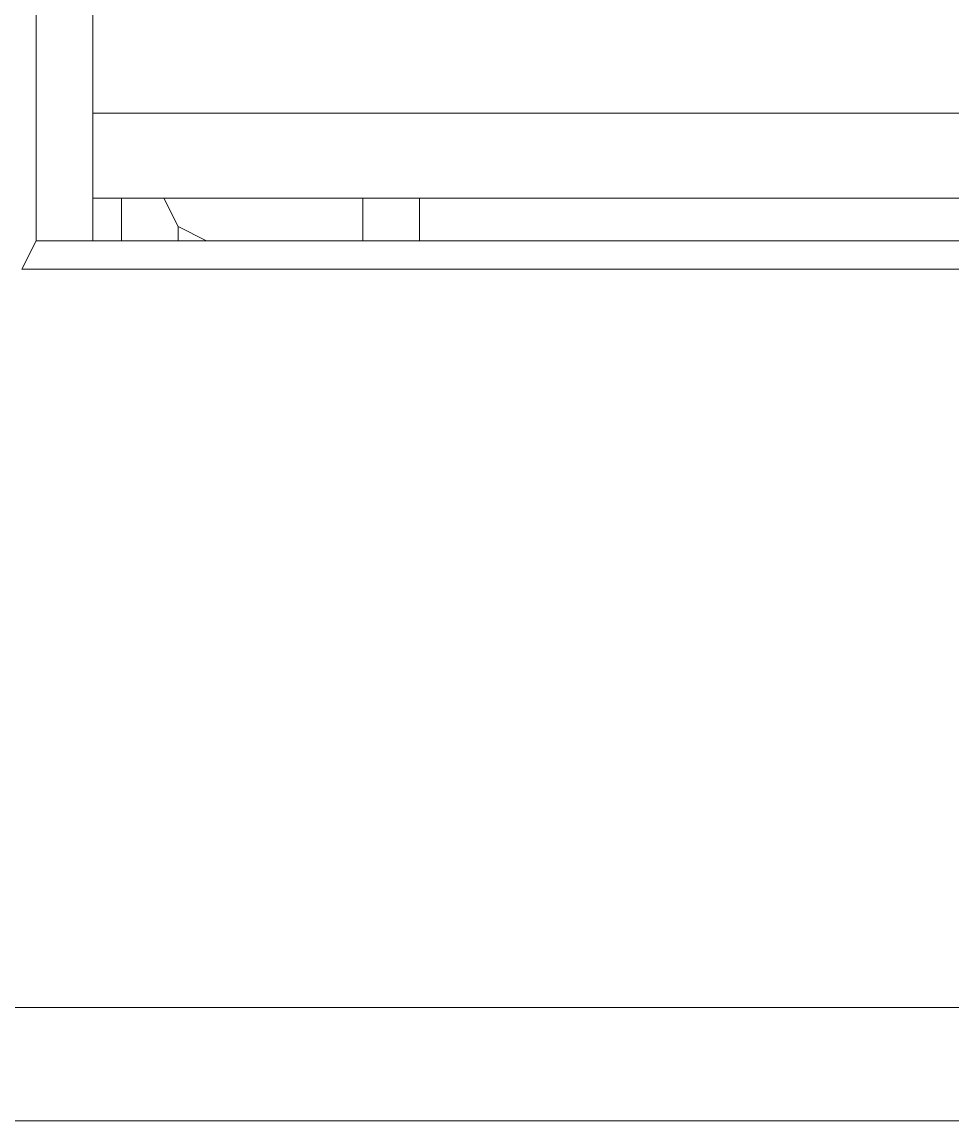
# Model space of a CAD drawing. Header units: millimetres. Extents: x 41 to 1635, y 11 to 1528.
# Drawn here: x 967.659 to 971.371, y 1108.11 to 1112.496 of the extents above; entities that cross this region are included whole.
import ezdxf

# ---------------------------------------------------------------- set-up
doc = ezdxf.new("R2010")
doc.units = ezdxf.units.MM
doc.header["$LTSCALE"] = 8
doc.layers.add('Layer1', color=3, linetype='CONTINUOUS')
doc.layers.add('PDF_Geometry', color=7, linetype='CONTINUOUS')

# ---------------------------------------------------------------- blocks, each defined once
blk = doc.blocks.new('28SS211R')
at = {"layer": 'PDF_Geometry', "lineweight": 9}
for points in [[(0.1766, 0.1846), (0.1766, -90.1741), (45.3843, -90.1741), (45.8942, -90.1741)], [(15.1325, -72.2157), (15.1325, -86.6618)], [(15.3591, -86.6618), (15.3591, -72.2157)], [(27.879, -72.4423), (27.879, -86.4918), (15.3591, -86.4918)], [(15.3591, -86.1519), (28.219, -86.1519)], [(15.4724, -86.6618), (15.4724, -86.4918)], [(15.6424, -86.4918), (15.699, -86.6051)], [(16.4355, -86.4918), (16.4355, -86.6618)], [(16.6621, -86.6618), (16.6621, -86.4918)], [(15.6991, -86.6618), (15.6991, -86.6051), (15.8124, -86.6618)], [(15.1325, -86.6618), (15.0759, -86.7751), (28.5022, -86.7751)], [(15.1325, -86.6618), (28.3889, -86.6618)], [(16.4355, -86.6618), (15.8123, -86.6618)], [(15.869, -86.6618), (15.8123, -86.6618)], [(16.4355, -86.6618), (16.4355, -86.6618)], [(0.1766, -90.1742), (-0.1633, -90.0609), (-0.3333, -89.721), (45.8941, -89.721)]]:
    blk.add_lwpolyline(points, dxfattribs=at)

msp = doc.modelspace()

# ---------------------------------------------------------------- block references
at = {"layer": 'Layer1'}
msp.add_blockref('28SS211R', (952.5833, 1198.284), dxfattribs=at)

doc.saveas('drawing.dxf')
